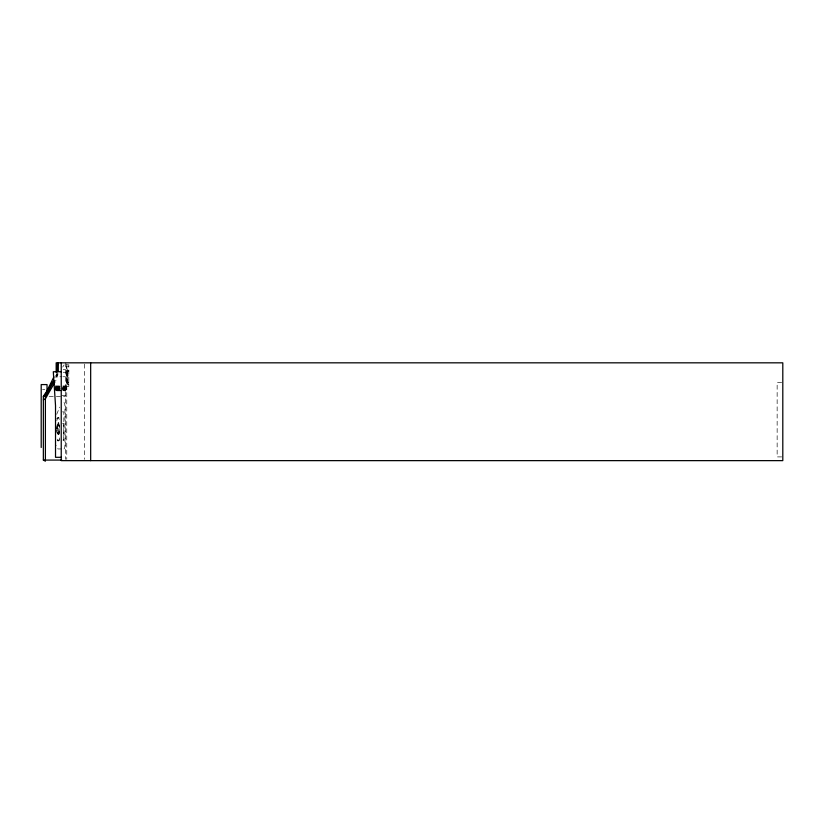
<?xml version="1.0" encoding="UTF-8"?>
<svg xmlns="http://www.w3.org/2000/svg" width="824" height="824" viewBox="0 0 824 824"><rect width="100%" height="100%" fill="white"/><g stroke="black" fill="none" stroke-linecap="round" stroke-linejoin="round"><path stroke-width="0.62" stroke-dasharray="4.12 3.09" d="M59.658 426.595A5.335 1.236 -90 0 0 58.916 424.113L58.751 422.753L57.886 422.753L57.886 423.927A5.335 1.236 -90 0 0 56.701 427.883L56.681 428.573L57.402 427.883A5.335 1.236 -90 0 1 58.597 423.927L58.597 422.753M56.918 373.231L56.31 376.753L62.047 376.753M57.834 373.282L56.66 379.04L55.404 381.234M55.61 376.413L56.743 374.117L55.527 376.331M55.805 377.526L58.648 373.2M62.717 367.03L64.118 364.908M66.765 364.877L68.814 364.877L68.814 386.384L66.765 386.384M68.814 366.876L66.301 366.773L66.765 391.833M66.765 368.802L66.301 368.987M63.211 369.708L65.487 369.708M66.765 370.45L68.814 370.45M66.765 370.635L68.814 370.635M66.765 371.119L68.814 371.119M66.765 371.305L68.814 371.305M66.765 372.108L67.64 372.108L67.64 380.441L66.765 380.379M63.16 372.263L65.487 372.263M66.765 372.345L67.64 372.345M66.301 373.509L67.558 373.509L67.558 384.509L66.301 384.53M66.765 373.921L66.765 377.485M66.765 374.22L67.558 374.22M66.301 374.549L67.238 374.601M66.301 374.91L68.124 374.93L67.64 377.619M66.301 374.982L67.558 374.982M63.191 376.753L65.487 376.753M66.765 377.845L67.558 377.845M66.765 378.721L67.238 382.346M66.765 381.996L68.814 381.996M66.301 382.171L67.558 382.171M781.667 382.491L777.145 382.491L777.145 456.898L781.667 456.898M66.765 382.645L68.814 382.645M66.765 382.799L68.814 382.799M66.301 382.944L67.558 382.944M66.765 383.799L68.814 383.799M66.765 384.396L68.814 384.396M55.342 385.92L61.676 385.92M62.954 385.92L65.487 385.92M55.857 386.559L61.872 386.559M63.077 386.559L65.487 386.559M55.785 386.744L65.487 386.744M55.733 386.878L61.831 386.878M63.046 386.878L65.487 386.878M55.569 387.28L61.779 387.187M63.005 387.28L65.487 387.187M55.486 387.496L61.738 387.496M62.984 387.496L65.487 387.496M55.363 387.805L65.487 387.805M55.239 388.094L65.487 388.053M55.888 388.31L61.882 388.31M63.087 388.31L65.487 388.31M55.867 388.382L61.882 388.382M63.077 388.382L65.487 388.382M61.584 388.671L66.765 388.671M55.713 388.784L65.487 388.784M55.661 388.907L66.765 389.041M55.476 389.392L65.487 389.237M42.601 389.659L44.815 389.659M55.393 389.639L61.707 389.608M62.964 389.639L65.487 389.608M55.321 389.824L61.676 389.824M62.943 389.824L65.487 389.824M55.26 389.989L65.487 390.082L55.187 390.174M55.836 390.288L61.862 390.288M63.077 390.288L65.487 390.288M56.969 390.524L65.487 390.463M56.918 390.7L65.487 390.669M56.877 390.834L65.487 390.834M61.584 395.644L66.765 395.644M49.162 396.406L65.487 396.406M62.428 411.887L63.85 411.887L63.85 440.675M58.041 417.696L58.751 417.696M62.583 423.443L63.706 423.443L63.706 440.109L62.583 440.109M57.886 423.927L58.751 424.02M57.886 424.865L58.597 424.865A4.388 1.02 -90 0 1 59.472 431.457A4.388 1.02 -90 0 1 57.711 431.457A4.388 1.02 -90 0 1 58.597 424.865M59.658 431.931A5.335 1.236 -90 0 1 58.432 434.547A5.335 1.236 -90 0 1 57.402 430.643L56.681 429.953L56.701 430.643A5.335 1.236 90 0 0 58.761 433.033A5.335 1.236 90 0 0 58.205 424.113L58.051 422.753M57.886 433.651L58.597 433.651M57.886 434.598L58.597 434.598M57.731 440.83L58.442 440.83M61.594 448.956L57.989 448.956A19.591 4.532 90 0 1 56.516 445.578M56.568 428.346L57.381 428.573M56.547 429.726L57.381 429.953M84.367 364.115L84.367 459.349M67.238 368.802L67.238 372.191M66.765 363.786L66.765 459.349M65.487 362.828L65.487 459.349M56.712 414.307A234.861 54.312 90 0 1 59.812 407.159M63.994 448.956A4.202 0.968 -90 0 0 64.962 444.744L64.962 406.747A4.151 0.958 -90 0 0 64.004 402.596M56.815 420.611A11.588 2.678 -90 0 1 59.431 418.262M59.802 439.614A11.588 2.678 -90 0 1 56.588 436.978M56.681 418.911A11.588 2.678 -90 0 1 59.359 419.571M59.668 437.915A11.588 2.678 -90 0 1 57.052 440.263M58.607 432.363A4.388 1.02 -90 0 0 58.154 425.019A4.388 1.02 -90 0 0 56.907 430.396A4.388 1.02 -90 0 0 58.607 432.363"/><path stroke-width="1.24" d="M57.124 372.057L57.526 362.828M47.092 390.658L53.9 376.867M53.869 380.461L43.353 396.406L43.353 460.08L45.392 461.172L45.392 396.406L53.848 381.193M54.786 382.336L45.392 398.806L43.353 399.887M61.234 371.737L53.303 371.737L55.517 405.532L55.517 457.31L61.234 457.31M49.491 390.834L47.03 390.834L48.904 390.082L43.353 396.406L45.392 396.406M43.353 460.08L61.718 460.08M90.671 362.828L90.671 460.637M61.234 362.828L61.234 460.637L782.8 460.637L782.8 362.828L56.176 362.828L56.176 372.263M58.298 362.828L58.298 370.985M47.03 391.297L47.03 384.581L41.2 384.581L41.2 447.504"/></g></svg>
